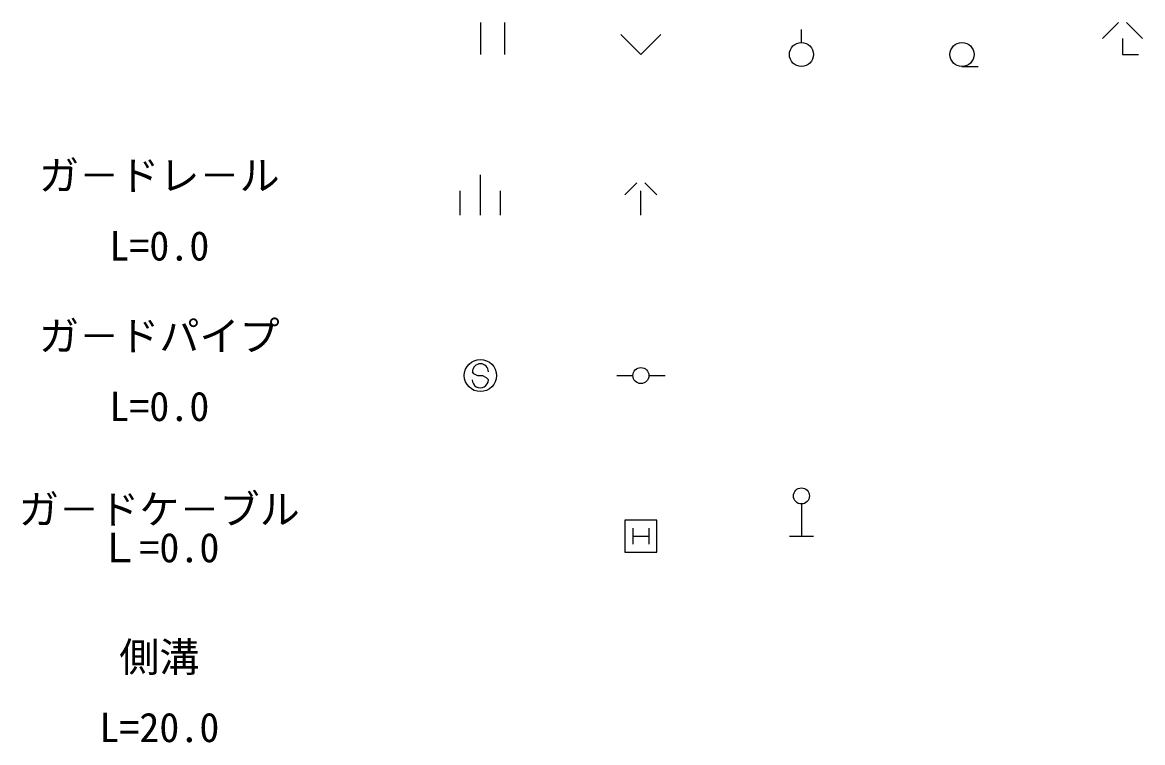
# Model space of a CAD drawing. Units: millimetres, scale not verified. Extents: x 40000 to 680000, y -578188 to 380000.
# Drawn here: x 252208 to 321986, y -578188 to -533325 of the extents above; entities that cross this region are included whole.
import ezdxf
from ezdxf.enums import TextEntityAlignment as Align

# ---------------------------------------------------------------- set-up
doc = ezdxf.new("R2010")
doc.units = ezdxf.units.MM
doc.header["$LTSCALE"] = 1000
doc.layers.add('M-STR-STRC', color=7, linetype='Continuous', lineweight=25)
doc.styles.add('@ＭＳ ゴシック', font='')
doc.styles.add('ＭＳ ゴシック', font='')
doc.styles.get('@ＭＳ ゴシック').set_extended_font_data('@MS Gothic')
doc.styles.get('ＭＳ ゴシック').set_extended_font_data('MS Gothic')

msp = doc.modelspace()

# ---------------------------------------------------------------- linework, layer by layer
at = {"layer": 'M-STR-STRC'}
for p, q in [((280736, -533325), (280736, -535325)), ((282236, -533325), (282236, -535325)), ((300736, -534575), (300736, -533775)), ((320486, -533325), (319486, -534325)), ((320986, -533325), (321986, -534325)), ((289486, -534075), (290736, -535325)), ((291986, -534075), (290736, -535325)), ((320736, -534325), (320736, -535325)), ((320736, -535325), (321736, -535325)), ((310736, -536075), (311736, -536075)), ((280736, -545325), (280736, -542825)), ((290486, -543325), (289736, -544075)), ((290986, -543325), (291736, -544075)), ((279486, -545325), (279486, -543825)), ((281986, -545325), (281986, -543825)), ((290736, -545325), (290736, -543825)), ((280336, -555207), (280237, -555089)), ((280581, -555346), (280336, -555207)), ((280882, -555349), (280581, -555346)), ((281127, -555461), (280882, -555349)), ((289236, -555325), (290236, -555325)), ((291236, -555325), (292236, -555325)), ((281233, -555597), (281127, -555461)), ((300736, -563325), (300736, -565325)), ((289736, -564325), (289736, -566325)), ((291736, -564325), (289736, -564325)), ((291736, -566325), (291736, -564325)), ((290236, -564825), (290236, -565825)), ((291236, -564825), (291236, -565825)), ((290236, -565325), (291236, -565325)), ((299986, -565325), (301486, -565325)), ((289736, -566325), (291736, -566325))]:
    msp.add_line(p, q, dxfattribs=at)
for centre, radius in [((300736, -535325), 750), ((310736, -535325), 750), ((280736, -555325), 1000), ((290736, -555325), 500), ((300736, -562825), 500)]:
    msp.add_circle(centre, radius, dxfattribs=at)
for centre, start, end in [((280737, -555093), 359.55488, 179.55488), ((280733, -555593), 179.55488, 359.55488)]:
    msp.add_arc(centre, 500, start, end, dxfattribs=at)

# ---------------------------------------------------------------- texts
at = {"layer": 'M-STR-STRC', "style": 'ＭＳ ゴシック'}
for s, p in [('ガ－ドレ－ル', (260736, -544325)), ('ガ－ドパイプ', (260736, -554325)), ('ガ－ドケ－ブル', (260736, -565125)), ('側溝', (260736, -574325))]:
    msp.add_text(s, height=1833, dxfattribs=at).set_placement(p, align=Align.BOTTOM_CENTER)
at = {"layer": 'M-STR-STRC'}
for s, style, p in [('L=0.0', '@ＭＳ ゴシック', (260736, -546325)), ('L=0.0', '@ＭＳ ゴシック', (260736, -556325)), ('Ｌ=0.0', 'ＭＳ ゴシック', (260736, -565125)), ('L=20.0', '@ＭＳ ゴシック', (260736, -576325))]:
    msp.add_text(s, height=1833, dxfattribs=dict(at, style=style)).set_placement(p, align=Align.TOP_CENTER)

doc.saveas('drawing.dxf')
